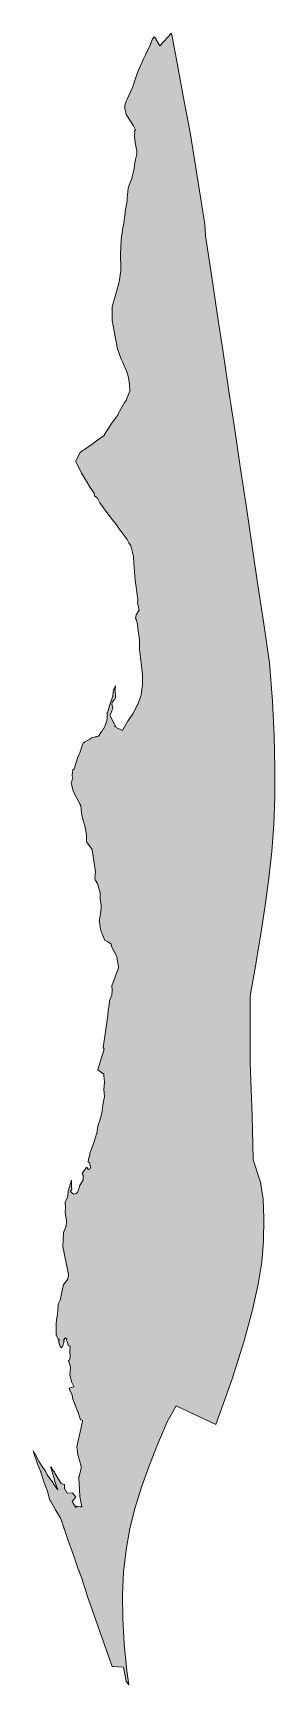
# Model space of a CAD drawing. Extents: x 808185 to 808263, y 9157108 to 9157640.
import ezdxf

# ---------------------------------------------------------------- set-up
doc = ezdxf.new("R2010")
doc.units = 0
doc.header["$MEASUREMENT"] = 0
doc.layers.add('pol_2844', color=100, linetype='Continuous', lineweight=20)

msp = doc.modelspace()

# ---------------------------------------------------------------- hatches: boundary and pattern name
at = {"layer": 'pol_2844'}
msp.add_hatch(color=256, dxfattribs=at).paths.add_polyline_path([(808229.92, 9157639.89), (808231.51, 9157631.37), (808233.71, 9157619.62), (808235.9, 9157607.87), (808237.62, 9157597.16), (808239.33, 9157586.46), (808240.65, 9157578.3), (808240.91, 9157574.6), (808242.78, 9157562.11), (808244.65, 9157549.62), (808246.52, 9157537.12), (808248.39, 9157524.63), (808250.26, 9157512.14), (808252.13, 9157499.65), (808254, 9157487.16), (808255.87, 9157474.67), (808257.74, 9157462.17), (808259.61, 9157449.68), (808261.49, 9157437.19), (808262.38, 9157424.8), (808262.94, 9157413.67), (808263.18, 9157403.5), (808263.13, 9157394.05), (808262.78, 9157385.1), (808262.15, 9157376.43), (808261.25, 9157367.83), (808260.09, 9157359.06), (808258.7, 9157349.92), (808257.07, 9157340.16), (808255.27, 9157329.84), (808255.23, 9157319.36), (808255.2, 9157308.53), (808255.52, 9157299.96), (808255.84, 9157291.4), (808256.2, 9157277.55), (808256.41, 9157276.53), (808258.57, 9157269.97), (808259.43, 9157264.58), (808259.59, 9157258.46), (808259.51, 9157251.06), (808258.94, 9157244.29), (808257.83, 9157237.21), (808256, 9157228.97), (808253.25, 9157218.93), (808249.45, 9157206.73), (808246.01, 9157197.03), (808244.16, 9157192.06), (808237.32, 9157195.27), (808231.47, 9157198.01), (808228.58, 9157192.92), (808225.26, 9157185), (808222.61, 9157178.34), (808220.26, 9157171.82), (808218.24, 9157165.26), (808216.58, 9157158.57), (808215.34, 9157151.68), (808214.54, 9157144.55), (808214.19, 9157137.16), (808214.27, 9157129.47), (808214.75, 9157121.38), (808215.59, 9157112.7), (808216.18, 9157108.18), (808215.39, 9157109.43), (808214.53, 9157113.87), (808210.81, 9157114.17), (808203.07, 9157136.32), (808202.32, 9157138.65), (808202.28, 9157138.77), (808201.36, 9157141.68), (808201.31, 9157141.79), (808201.27, 9157141.91), (808200.11, 9157144.98), (808200.03, 9157145.11), (808198.97, 9157148.36), (808198.91, 9157148.48), (808198.86, 9157148.63), (808197.73, 9157151.8), (808197.67, 9157151.98), (808196.6, 9157154.99), (808196.54, 9157155.13), (808196.5, 9157155.28), (808195.41, 9157158.54), (808195.35, 9157158.69), (808195.28, 9157158.82), (808194.39, 9157161.66), (808194.27, 9157161.86), (808192.8, 9157164.18), (808192.65, 9157164.47), (808192.49, 9157164.79), (808191, 9157167.44), (808190.83, 9157167.69), (808190.73, 9157167.96), (808189.94, 9157170.9), (808189.81, 9157171.11), (808188.91, 9157173.54), (808188.86, 9157173.74), (808188.77, 9157173.97), (808187.96, 9157176.7), (808187.89, 9157176.84), (808187.84, 9157176.96), (808186.78, 9157179.56), (808186.76, 9157179.65), (808185.67, 9157182.76), (808185.66, 9157182.79), (808185.65, 9157182.81), (808185.43, 9157183.63), (808185.77, 9157182.92), (808185.95, 9157182.63), (808187.4, 9157179.99), (808188.37, 9157178.49), (808189.4, 9157176.94), (808189.98, 9157175.84), (808191.75, 9157173.31), (808191.99, 9157172.9), (808193.37, 9157171.03), (808192.54, 9157173.36), (808192.1, 9157174.92), (808191.54, 9157176.74), (808191.16, 9157178.22), (808191.13, 9157178.34), (808191.14, 9157178.42), (808191.14, 9157178.42), (808191.22, 9157178.28), (808191.99, 9157176.94), (808192.36, 9157176.92), (808192.41, 9157176.33), (808193.7, 9157174.2), (808194.49, 9157172.99), (808195.54, 9157172.69), (808195.48, 9157171.4), (808196.44, 9157169.92), (808198.14, 9157170.03), (808199.14, 9157168.64), (808198.05, 9157167.24), (808198.18, 9157167), (808198.33, 9157166.73), (808199.19, 9157165.33), (808199.62, 9157165.72), (808200.55, 9157165.48), (808201.06, 9157165.47), (808201.03, 9157166.05), (808201.03, 9157166.05), (808201.03, 9157166.06), (808201.03, 9157166.06), (808201.03, 9157166.07), (808201.03, 9157166.07), (808201.03, 9157166.07), (808200.43, 9157168.89), (808200.43, 9157168.93), (808200.43, 9157168.93), (808200.18, 9157174.87), (808200.18, 9157174.97), (808200.18, 9157175.06), (808200.18, 9157175.15), (808200.18, 9157175.16), (808200.2, 9157175.25), (808200.21, 9157175.26), (808200.86, 9157178), (808200.87, 9157178.12), (808200.87, 9157178.13), (808200.88, 9157178.37), (808200.88, 9157178.39), (808200.86, 9157178.49), (808200.86, 9157178.5), (808200.84, 9157178.62), (808200.71, 9157179.21), (808200.7, 9157179.22), (808200.46, 9157180.08), (808199.79, 9157182.22), (808199.46, 9157184.82), (808201.29, 9157192.98), (808201.29, 9157193.11), (808201.31, 9157193.23), (808201.34, 9157193.32), (808201.36, 9157193.38), (808200.71, 9157193.5), (808200.71, 9157193.52), (808200.53, 9157193.89), (808199.77, 9157196.23), (808199.77, 9157196.23), (808199.75, 9157196.29), (808198.94, 9157198.22), (808198.91, 9157198.32), (808198.21, 9157200.19), (808197.97, 9157201.34), (808197.95, 9157201.42), (808197.15, 9157203.29), (808197.14, 9157203.32), (808197.07, 9157203.72), (808198.5, 9157204.09), (808198.48, 9157204.22), (808197.81, 9157205.7), (808197.21, 9157208.13), (808197.2, 9157208.15), (808197.45, 9157210.21), (808197.31, 9157211.03), (808196.95, 9157212.24), (808196.74, 9157212.53), (808197.14, 9157212.71), (808197.31, 9157213.66), (808197.3, 9157213.68), (808197.26, 9157215.49), (808197.39, 9157217.18), (808196.75, 9157217.41), (808196.51, 9157218.53), (808196.13, 9157219.21), (808196.28, 9157219.62), (808195.8, 9157219.93), (808195.24, 9157219.18), (808195.41, 9157218.87), (808194.94, 9157217.07), (808194.37, 9157216.67), (808193.99, 9157217.47), (808193.64, 9157218.87), (808193.9, 9157219.18), (808193.45, 9157219.44), (808192.82, 9157220.88), (808192.82, 9157220.93), (808192.88, 9157223.13), (808192.88, 9157224.42), (808192.89, 9157224.56), (808193.12, 9157226.48), (808193.13, 9157226.59), (808193.37, 9157228.66), (808193.52, 9157230.77), (808194.17, 9157232.03), (808195.14, 9157236.63), (808195.15, 9157236.74), (808195.13, 9157236.83), (808196.55, 9157238.76), (808196.81, 9157240.24), (808196.81, 9157240.26), (808195.35, 9157247.66), (808195.34, 9157247.73), (808194.98, 9157249.26), (808194.97, 9157249.39), (808195.18, 9157253.65), (808195.25, 9157253.89), (808195.28, 9157254.03), (808196.08, 9157255.94), (808196.22, 9157257.44), (808196.22, 9157257.48), (808195.73, 9157260.37), (808195.79, 9157260.46), (808195.89, 9157261.7), (808195.75, 9157263.44), (808195.79, 9157263.57), (808196.49, 9157265.2), (808196.71, 9157266.65), (808196.76, 9157267.08), (808196.76, 9157267.1), (808197.82, 9157270.61), (808197.81, 9157268.45), (808197.86, 9157267.69), (808197.51, 9157266.99), (808197.49, 9157266.97), (808198.47, 9157266.19), (808199.3, 9157266.34), (808199.7, 9157266.73), (808200.51, 9157268.87), (808200.49, 9157268.94), (808200.39, 9157269.07), (808200.52, 9157269.15), (808201.54, 9157270.79), (808201.57, 9157272.22), (808201.2, 9157272.82), (808202.58, 9157274.88), (808203.22, 9157274.05), (808203.71, 9157274.26), (808203.84, 9157274.87), (808203.84, 9157274.87), (808203.84, 9157274.88), (808203.57, 9157276.39), (808203.09, 9157276.47), (808203.26, 9157277.37), (808203.65, 9157278.81), (808203.72, 9157279.35), (808203.72, 9157279.35), (808204.39, 9157281.26), (808205.21, 9157283.35), (808205.21, 9157283.39), (808205.86, 9157285.57), (808205.88, 9157285.63), (808206.27, 9157288.02), (808206.28, 9157288.08), (808207.21, 9157290.88), (808207.22, 9157290.89), (808207.69, 9157292.86), (808207.69, 9157292.89), (808207.97, 9157295.68), (808208.39, 9157297.53), (808208.41, 9157297.56), (808208.41, 9157297.59), (808208.2, 9157299.8), (808208.41, 9157302.2), (808208.17, 9157304.38), (808208.18, 9157304.46), (808208.18, 9157304.52), (808208.19, 9157304.57), (808208.2, 9157304.64), (808208.21, 9157304.75), (808206.23, 9157306.15), (808206.24, 9157306.23), (808206.24, 9157306.28), (808208.24, 9157312.79), (808207.95, 9157313.39), (808209.42, 9157323.67), (808209.62, 9157325.46), (808209.89, 9157326.9), (808209.95, 9157328.46), (808210.71, 9157330.24), (808210.87, 9157331.83), (808210.79, 9157333.18), (808212.86, 9157338.95), (808212.86, 9157339.03), (808212.86, 9157339.12), (808212.86, 9157339.2), (808212.36, 9157342.45), (808212.34, 9157342.58), (808212.33, 9157342.69), (808210.64, 9157345.86), (808210.5, 9157346.67), (808209.34, 9157347.51), (808208.46, 9157347.85), (808207.65, 9157349.94), (808207.43, 9157350.37), (808207.08, 9157351.49), (808206.74, 9157353.96), (808206.72, 9157353.98), (808206.71, 9157354.02), (808206.72, 9157354.05), (808207.16, 9157356.95), (808207.36, 9157358.92), (808207.29, 9157359.02), (808207.02, 9157361.21), (808207.04, 9157362.85), (808206.98, 9157363), (808206.96, 9157363.18), (808206.09, 9157366.13), (808205.44, 9157367.34), (808205.27, 9157367.72), (808205.46, 9157369.88), (808204.57, 9157376.21), (808204.48, 9157376.8), (808204.41, 9157377.11), (808202.62, 9157379.53), (808202.63, 9157379.77), (808202.56, 9157380.01), (808202.58, 9157381.69), (808202.25, 9157383.74), (808202.18, 9157384.02), (808202.21, 9157384.29), (808201.58, 9157386.39), (808201.02, 9157388.65), (808200.8, 9157391.3), (808200.54, 9157391.61), (808199.39, 9157393.85), (808198.38, 9157395.7), (808198.29, 9157396.02), (808197.76, 9157397.98), (808197.68, 9157398.27), (808198.2, 9157400.32), (808198.06, 9157400.6), (808197.98, 9157400.81), (808197.96, 9157400.97), (808198.24, 9157402.71), (808198.69, 9157403.07), (808199.82, 9157406.79), (808200.58, 9157408.48), (808201.11, 9157410.24), (808201.16, 9157410.56), (808201.58, 9157411.34), (808201.97, 9157411.64), (808203.65, 9157412.58), (808203.92, 9157412.78), (808204.19, 9157413), (808204.5, 9157413.17), (808205.59, 9157413.31), (808205.75, 9157413.49), (808206.48, 9157413.53), (808207.48, 9157415.05), (808207.53, 9157415.11), (808208.11, 9157416), (808208.19, 9157416.09), (808208.66, 9157417.28), (808208.94, 9157417.98), (808208.96, 9157418.04), (808209, 9157418.09), (808209.27, 9157419.29), (808209.3, 9157419.33), (808209.29, 9157421.05), (808209.37, 9157421.21), (808209.68, 9157422.2), (808210.16, 9157423.74), (808210.21, 9157423.89), (808210.37, 9157424.4), (808210.76, 9157425.62), (808210.82, 9157425.77), (808211.05, 9157426.47), (808211.21, 9157427.69), (808211.3, 9157428.4), (808211.32, 9157428.47), (808211.48, 9157428.81), (808211.5, 9157428.89), (808211.93, 9157429.74), (808211.93, 9157429.75), (808211.93, 9157429.75), (808211.82, 9157428.22), (808211.85, 9157427.68), (808211.89, 9157426.88), (808211.98, 9157425.86), (808211.67, 9157425.49), (808210.91, 9157424.54), (808210.91, 9157424.19), (808210.74, 9157423.99), (808210.88, 9157423.4), (808211.02, 9157422.57), (808210.38, 9157420.86), (808210.36, 9157420.72), (808210.13, 9157420.28), (808211.95, 9157416.78), (808211.62, 9157416.73), (808211.99, 9157416.57), (808212.14, 9157416.38), (808214.15, 9157415.4), (808214.17, 9157415.43), (808214.17, 9157415.43), (808215.82, 9157418.28), (808215.85, 9157418.35), (808217.51, 9157420.77), (808217.61, 9157420.94), (808219.03, 9157423.61), (808219.11, 9157423.76), (808220.06, 9157426.59), (808220.16, 9157426.77), (808220.5, 9157429.42), (808220.58, 9157429.71), (808220.62, 9157429.91), (808220.64, 9157432.75), (808220.59, 9157433.14), (808220.57, 9157433.39), (808220.21, 9157437.09), (808220.17, 9157437.19), (808220.13, 9157437.46), (808220.14, 9157437.53), (808220.11, 9157437.93), (808219.71, 9157440.72), (808219.67, 9157441.34), (808219.68, 9157443.94), (808219.6, 9157444.8), (808219.45, 9157445.92), (808219.08, 9157448.24), (808219, 9157449.53), (808218.7, 9157450.87), (808218.34, 9157451.48), (808218.54, 9157452.67), (808219.52, 9157454.1), (808219.05, 9157456.53), (808219.13, 9157457.02), (808219.1, 9157457.52), (808218.69, 9157460.71), (808218.59, 9157461.56), (808218.2, 9157463.64), (808218.11, 9157465.29), (808217.99, 9157466.21), (808217.91, 9157468.2), (808217.85, 9157469.03), (808217.68, 9157471.36), (808217.53, 9157472.25), (808216.83, 9157474.84), (808216.22, 9157475.85), (808215.67, 9157476.89), (808212.79, 9157480.77), (808212.26, 9157481.63), (808210.94, 9157483.22), (808209.87, 9157484.64), (808208.79, 9157485.94), (808208.04, 9157487.04), (808206.92, 9157488.66), (808206.16, 9157490.17), (808205.23, 9157490.89), (808205.03, 9157491.74), (808203.77, 9157493.66), (808203.01, 9157494.92), (808201.81, 9157496.79), (808201.01, 9157498.23), (808200.14, 9157500.05), (808199.18, 9157501.85), (808199.14, 9157501.92), (808199.13, 9157502.11), (808199.19, 9157502.19), (808199.44, 9157502.6), (808200.61, 9157504.85), (808201.31, 9157505.47), (808201.94, 9157505.82), (808204.72, 9157507.8), (808205.04, 9157508.07), (808208.34, 9157510.46), (808208.41, 9157510.65), (808210.68, 9157514.2), (808211.62, 9157515.48), (808212.56, 9157516.77), (808212.66, 9157516.9), (808212.71, 9157517.06), (808214.79, 9157520.96), (808215.32, 9157521.64), (808215.63, 9157522.6), (808216.53, 9157524.64), (808216.45, 9157526.74), (808216.09, 9157529.04), (808215.54, 9157530.86), (808214.16, 9157534.07), (808213.73, 9157534.91), (808212.49, 9157538.6), (808212.48, 9157538.62), (808212.48, 9157538.65), (808212.14, 9157540.51), (808211.75, 9157542.64), (808211.75, 9157542.71), (808211.18, 9157545.69), (808210.87, 9157547.31), (808210.87, 9157547.33), (808210.86, 9157547.63), (808210.82, 9157551.41), (808210.82, 9157551.81), (808211.85, 9157555.23), (808211.94, 9157555.52), (808211.94, 9157555.52), (808211.94, 9157555.55), (808213.03, 9157559.34), (808213.09, 9157559.79), (808213.61, 9157563.36), (808213.65, 9157563.93), (808213.5, 9157568.75), (808213.52, 9157568.84), (808213.78, 9157573.28), (808213.8, 9157573.33), (808214.32, 9157577.29), (808214.46, 9157577.95), (808215.01, 9157582.01), (808215, 9157582.48), (808215.7, 9157586.03), (808215.72, 9157586.74), (808216.02, 9157589.96), (808216.16, 9157590.37), (808217.14, 9157593.11), (808217.94, 9157596.26), (808217.95, 9157596.36), (808218.05, 9157597.15), (808218.05, 9157597.15), (808218.04, 9157597.15), (808218.04, 9157597.24), (808218.04, 9157597.56), (808218.38, 9157599.22), (808218.58, 9157600.04), (808218.75, 9157600.68), (808218.72, 9157601.16), (808218.75, 9157601.29), (808218.78, 9157601.67), (808218.8, 9157602.01), (808218.8, 9157602.06), (808218.71, 9157602.45), (808218.26, 9157604.61), (808218.05, 9157606.59), (808218.09, 9157607.12), (808218.11, 9157607.7), (808218.02, 9157608.34), (808218.2, 9157608.58), (808218.32, 9157608.74), (808218.33, 9157608.74), (808218.33, 9157608.74), (808217.74, 9157609.99), (808215.55, 9157613.39), (808215.32, 9157613.62), (808215.24, 9157614.17), (808214.94, 9157615.52), (808214.9, 9157615.78), (808214.98, 9157616.65), (808215.41, 9157617.99), (808215.53, 9157618.43), (808217.45, 9157622.59), (808217.65, 9157623.05), (808219.03, 9157627.18), (808219.39, 9157628.15), (808221.05, 9157631.81), (808221.55, 9157632.86), (808223.04, 9157636.04), (808223.78, 9157638.01), (808224.4, 9157638.7), (808224.86, 9157638.08), (808224.92, 9157637.89), (808226.21, 9157635.78)], flags=0)

# ---------------------------------------------------------------- linework, layer by layer
at = {"layer": 'pol_2844', "elevation": 2844}
msp.add_lwpolyline([(808229.92, 9157639.89), (808231.51, 9157631.37), (808233.71, 9157619.62), (808235.9, 9157607.87), (808237.62, 9157597.16), (808239.33, 9157586.46), (808240.65, 9157578.3), (808240.91, 9157574.6), (808242.78, 9157562.11), (808244.65, 9157549.62), (808246.52, 9157537.12), (808248.39, 9157524.63), (808250.26, 9157512.14), (808252.13, 9157499.65), (808254, 9157487.16), (808255.87, 9157474.67), (808257.74, 9157462.17), (808259.61, 9157449.68), (808261.49, 9157437.19), (808262.38, 9157424.8), (808262.94, 9157413.67), (808263.18, 9157403.5), (808263.13, 9157394.05), (808262.78, 9157385.1), (808262.15, 9157376.43), (808261.25, 9157367.83), (808260.09, 9157359.06), (808258.7, 9157349.92), (808257.07, 9157340.16), (808255.27, 9157329.84), (808255.23, 9157319.36), (808255.2, 9157308.53), (808255.52, 9157299.96), (808255.84, 9157291.4), (808256.2, 9157277.55), (808256.41, 9157276.53), (808258.57, 9157269.97), (808259.43, 9157264.58), (808259.59, 9157258.46), (808259.51, 9157251.06), (808258.94, 9157244.29), (808257.83, 9157237.21), (808256, 9157228.97), (808253.25, 9157218.93), (808249.45, 9157206.73), (808246.01, 9157197.03), (808244.16, 9157192.06), (808237.32, 9157195.27), (808231.47, 9157198.01), (808228.58, 9157192.92), (808225.26, 9157185), (808222.61, 9157178.34), (808220.26, 9157171.82), (808218.24, 9157165.26), (808216.58, 9157158.57), (808215.34, 9157151.68), (808214.54, 9157144.55), (808214.19, 9157137.16), (808214.27, 9157129.47), (808214.75, 9157121.38), (808215.59, 9157112.7), (808216.18, 9157108.18), (808215.39, 9157109.43), (808214.53, 9157113.87), (808210.81, 9157114.17), (808203.07, 9157136.32), (808202.32, 9157138.65), (808202.28, 9157138.77), (808201.36, 9157141.68), (808201.31, 9157141.79), (808201.27, 9157141.91), (808200.11, 9157144.98), (808200.03, 9157145.11), (808198.97, 9157148.36), (808198.91, 9157148.48), (808198.86, 9157148.63), (808197.73, 9157151.8), (808197.67, 9157151.98), (808196.6, 9157154.99), (808196.54, 9157155.13), (808196.5, 9157155.28), (808195.41, 9157158.54), (808195.35, 9157158.69), (808195.28, 9157158.82), (808194.39, 9157161.66), (808194.27, 9157161.86), (808192.8, 9157164.18), (808192.65, 9157164.47), (808192.49, 9157164.79), (808191, 9157167.44), (808190.83, 9157167.69), (808190.73, 9157167.96), (808189.94, 9157170.9), (808189.81, 9157171.11), (808188.91, 9157173.54), (808188.86, 9157173.74), (808188.77, 9157173.97), (808187.96, 9157176.7), (808187.89, 9157176.84), (808187.84, 9157176.96), (808186.78, 9157179.56), (808186.76, 9157179.65), (808185.67, 9157182.76), (808185.66, 9157182.79), (808185.65, 9157182.81), (808185.43, 9157183.63), (808185.77, 9157182.92), (808185.95, 9157182.63), (808187.4, 9157179.99), (808188.37, 9157178.49), (808189.4, 9157176.94), (808189.98, 9157175.84), (808191.75, 9157173.31), (808191.99, 9157172.9), (808193.37, 9157171.03), (808192.54, 9157173.36), (808192.1, 9157174.92), (808191.54, 9157176.74), (808191.16, 9157178.22), (808191.13, 9157178.34), (808191.14, 9157178.42), (808191.14, 9157178.42), (808191.22, 9157178.28), (808191.99, 9157176.94), (808192.36, 9157176.92), (808192.41, 9157176.33), (808193.7, 9157174.2), (808194.49, 9157172.99), (808195.54, 9157172.69), (808195.48, 9157171.4), (808196.44, 9157169.92), (808198.14, 9157170.03), (808199.14, 9157168.64), (808198.05, 9157167.24), (808198.18, 9157167), (808198.33, 9157166.73), (808199.19, 9157165.33), (808199.62, 9157165.72), (808200.55, 9157165.48), (808201.06, 9157165.47), (808201.03, 9157166.05), (808201.03, 9157166.05), (808201.03, 9157166.06), (808201.03, 9157166.06), (808201.03, 9157166.07), (808201.03, 9157166.07), (808201.03, 9157166.07), (808200.43, 9157168.89), (808200.43, 9157168.93), (808200.43, 9157168.93), (808200.18, 9157174.87), (808200.18, 9157174.97), (808200.18, 9157175.06), (808200.18, 9157175.15), (808200.18, 9157175.16), (808200.2, 9157175.25), (808200.21, 9157175.26), (808200.86, 9157178), (808200.87, 9157178.12), (808200.87, 9157178.13), (808200.88, 9157178.37), (808200.88, 9157178.39), (808200.86, 9157178.49), (808200.86, 9157178.5), (808200.84, 9157178.62), (808200.71, 9157179.21), (808200.7, 9157179.22), (808200.46, 9157180.08), (808199.79, 9157182.22), (808199.46, 9157184.82), (808201.29, 9157192.98), (808201.29, 9157193.11), (808201.31, 9157193.23), (808201.34, 9157193.32), (808201.36, 9157193.38), (808200.71, 9157193.5), (808200.71, 9157193.52), (808200.53, 9157193.89), (808199.77, 9157196.23), (808199.77, 9157196.23), (808199.75, 9157196.29), (808198.94, 9157198.22), (808198.91, 9157198.32), (808198.21, 9157200.19), (808197.97, 9157201.34), (808197.95, 9157201.42), (808197.15, 9157203.29), (808197.14, 9157203.32), (808197.07, 9157203.72), (808198.5, 9157204.09), (808198.48, 9157204.22), (808197.81, 9157205.7), (808197.21, 9157208.13), (808197.2, 9157208.15), (808197.45, 9157210.21), (808197.31, 9157211.03), (808196.95, 9157212.24), (808196.74, 9157212.53), (808197.14, 9157212.71), (808197.31, 9157213.66), (808197.3, 9157213.68), (808197.26, 9157215.49), (808197.39, 9157217.18), (808196.75, 9157217.41), (808196.51, 9157218.53), (808196.13, 9157219.21), (808196.28, 9157219.62), (808195.8, 9157219.93), (808195.24, 9157219.18), (808195.41, 9157218.87), (808194.94, 9157217.07), (808194.37, 9157216.67), (808193.99, 9157217.47), (808193.64, 9157218.87), (808193.9, 9157219.18), (808193.45, 9157219.44), (808192.82, 9157220.88), (808192.82, 9157220.93), (808192.88, 9157223.13), (808192.88, 9157224.42), (808192.89, 9157224.56), (808193.12, 9157226.48), (808193.13, 9157226.59), (808193.37, 9157228.66), (808193.52, 9157230.77), (808194.17, 9157232.03), (808195.14, 9157236.63), (808195.15, 9157236.74), (808195.13, 9157236.83), (808196.55, 9157238.76), (808196.81, 9157240.24), (808196.81, 9157240.26), (808195.35, 9157247.66), (808195.34, 9157247.73), (808194.98, 9157249.26), (808194.97, 9157249.39), (808195.18, 9157253.65), (808195.25, 9157253.89), (808195.28, 9157254.03), (808196.08, 9157255.94), (808196.22, 9157257.44), (808196.22, 9157257.48), (808195.73, 9157260.37), (808195.79, 9157260.46), (808195.89, 9157261.7), (808195.75, 9157263.44), (808195.79, 9157263.57), (808196.49, 9157265.2), (808196.71, 9157266.65), (808196.76, 9157267.08), (808196.76, 9157267.1), (808197.82, 9157270.61), (808197.81, 9157268.45), (808197.86, 9157267.69), (808197.51, 9157266.99), (808197.49, 9157266.97), (808198.47, 9157266.19), (808199.3, 9157266.34), (808199.7, 9157266.73), (808200.51, 9157268.87), (808200.49, 9157268.94), (808200.39, 9157269.07), (808200.52, 9157269.15), (808201.54, 9157270.79), (808201.57, 9157272.22), (808201.2, 9157272.82), (808202.58, 9157274.88), (808203.22, 9157274.05), (808203.71, 9157274.26), (808203.84, 9157274.87), (808203.84, 9157274.87), (808203.84, 9157274.88), (808203.57, 9157276.39), (808203.09, 9157276.47), (808203.26, 9157277.37), (808203.65, 9157278.81), (808203.72, 9157279.35), (808203.72, 9157279.35), (808204.39, 9157281.26), (808205.21, 9157283.35), (808205.21, 9157283.39), (808205.86, 9157285.57), (808205.88, 9157285.63), (808206.27, 9157288.02), (808206.28, 9157288.08), (808207.21, 9157290.88), (808207.22, 9157290.89), (808207.69, 9157292.86), (808207.69, 9157292.89), (808207.97, 9157295.68), (808208.39, 9157297.53), (808208.41, 9157297.56), (808208.41, 9157297.59), (808208.2, 9157299.8), (808208.41, 9157302.2), (808208.17, 9157304.38), (808208.18, 9157304.46), (808208.18, 9157304.52), (808208.19, 9157304.57), (808208.2, 9157304.64), (808208.21, 9157304.75), (808206.23, 9157306.15), (808206.24, 9157306.23), (808206.24, 9157306.28), (808208.24, 9157312.79), (808207.95, 9157313.39), (808209.42, 9157323.67), (808209.62, 9157325.46), (808209.89, 9157326.9), (808209.95, 9157328.46), (808210.71, 9157330.24), (808210.87, 9157331.83), (808210.79, 9157333.18), (808212.86, 9157338.95), (808212.86, 9157339.03), (808212.86, 9157339.12), (808212.86, 9157339.2), (808212.36, 9157342.45), (808212.34, 9157342.58), (808212.33, 9157342.69), (808210.64, 9157345.86), (808210.5, 9157346.67), (808209.34, 9157347.51), (808208.46, 9157347.85), (808207.65, 9157349.94), (808207.43, 9157350.37), (808207.08, 9157351.49), (808206.74, 9157353.96), (808206.72, 9157353.98), (808206.71, 9157354.02), (808206.72, 9157354.05), (808207.16, 9157356.95), (808207.36, 9157358.92), (808207.29, 9157359.02), (808207.02, 9157361.21), (808207.04, 9157362.85), (808206.98, 9157363), (808206.96, 9157363.18), (808206.09, 9157366.13), (808205.44, 9157367.34), (808205.27, 9157367.72), (808205.46, 9157369.88), (808204.57, 9157376.21), (808204.48, 9157376.8), (808204.41, 9157377.11), (808202.62, 9157379.53), (808202.63, 9157379.77), (808202.56, 9157380.01), (808202.58, 9157381.69), (808202.25, 9157383.74), (808202.18, 9157384.02), (808202.21, 9157384.29), (808201.58, 9157386.39), (808201.02, 9157388.65), (808200.8, 9157391.3), (808200.54, 9157391.61), (808199.39, 9157393.85), (808198.38, 9157395.7), (808198.29, 9157396.02), (808197.76, 9157397.98), (808197.68, 9157398.27), (808198.2, 9157400.32), (808198.06, 9157400.6), (808197.98, 9157400.81), (808197.96, 9157400.97), (808198.24, 9157402.71), (808198.69, 9157403.07), (808199.82, 9157406.79), (808200.58, 9157408.48), (808201.11, 9157410.24), (808201.16, 9157410.56), (808201.58, 9157411.34), (808201.97, 9157411.64), (808203.65, 9157412.58), (808203.92, 9157412.78), (808204.19, 9157413), (808204.5, 9157413.17), (808205.59, 9157413.31), (808205.75, 9157413.49), (808206.48, 9157413.53), (808207.48, 9157415.05), (808207.53, 9157415.11), (808208.11, 9157416), (808208.19, 9157416.09), (808208.66, 9157417.28), (808208.94, 9157417.98), (808208.96, 9157418.04), (808209, 9157418.09), (808209.27, 9157419.29), (808209.3, 9157419.33), (808209.29, 9157421.05), (808209.37, 9157421.21), (808209.68, 9157422.2), (808210.16, 9157423.74), (808210.21, 9157423.89), (808210.37, 9157424.4), (808210.76, 9157425.62), (808210.82, 9157425.77), (808211.05, 9157426.47), (808211.21, 9157427.69), (808211.3, 9157428.4), (808211.32, 9157428.47), (808211.48, 9157428.81), (808211.5, 9157428.89), (808211.93, 9157429.74), (808211.93, 9157429.75), (808211.93, 9157429.75), (808211.82, 9157428.22), (808211.85, 9157427.68), (808211.89, 9157426.88), (808211.98, 9157425.86), (808211.67, 9157425.49), (808210.91, 9157424.54), (808210.91, 9157424.19), (808210.74, 9157423.99), (808210.88, 9157423.4), (808211.02, 9157422.57), (808210.38, 9157420.86), (808210.36, 9157420.72), (808210.13, 9157420.28), (808211.95, 9157416.78), (808211.62, 9157416.73), (808211.99, 9157416.57), (808212.14, 9157416.38), (808214.15, 9157415.4), (808214.17, 9157415.43), (808214.17, 9157415.43), (808215.82, 9157418.28), (808215.85, 9157418.35), (808217.51, 9157420.77), (808217.61, 9157420.94), (808219.03, 9157423.61), (808219.11, 9157423.76), (808220.06, 9157426.59), (808220.16, 9157426.77), (808220.5, 9157429.42), (808220.58, 9157429.71), (808220.62, 9157429.91), (808220.64, 9157432.75), (808220.59, 9157433.14), (808220.57, 9157433.39), (808220.21, 9157437.09), (808220.17, 9157437.19), (808220.13, 9157437.46), (808220.14, 9157437.53), (808220.11, 9157437.93), (808219.71, 9157440.72), (808219.67, 9157441.34), (808219.68, 9157443.94), (808219.6, 9157444.8), (808219.45, 9157445.92), (808219.08, 9157448.24), (808219, 9157449.53), (808218.7, 9157450.87), (808218.34, 9157451.48), (808218.54, 9157452.67), (808219.52, 9157454.1), (808219.05, 9157456.53), (808219.13, 9157457.02), (808219.1, 9157457.52), (808218.69, 9157460.71), (808218.59, 9157461.56), (808218.2, 9157463.64), (808218.11, 9157465.29), (808217.99, 9157466.21), (808217.91, 9157468.2), (808217.85, 9157469.03), (808217.68, 9157471.36), (808217.53, 9157472.25), (808216.83, 9157474.84), (808216.22, 9157475.85), (808215.67, 9157476.89), (808212.79, 9157480.77), (808212.26, 9157481.63), (808210.94, 9157483.22), (808209.87, 9157484.64), (808208.79, 9157485.94), (808208.04, 9157487.04), (808206.92, 9157488.66), (808206.16, 9157490.17), (808205.23, 9157490.89), (808205.03, 9157491.74), (808203.77, 9157493.66), (808203.01, 9157494.92), (808201.81, 9157496.79), (808201.01, 9157498.23), (808200.14, 9157500.05), (808199.18, 9157501.85), (808199.14, 9157501.92), (808199.13, 9157502.11), (808199.19, 9157502.19), (808199.44, 9157502.6), (808200.61, 9157504.85), (808201.31, 9157505.47), (808201.94, 9157505.82), (808204.72, 9157507.8), (808205.04, 9157508.07), (808208.34, 9157510.46), (808208.41, 9157510.65), (808210.68, 9157514.2), (808211.62, 9157515.48), (808212.56, 9157516.77), (808212.66, 9157516.9), (808212.71, 9157517.06), (808214.79, 9157520.96), (808215.32, 9157521.64), (808215.63, 9157522.6), (808216.53, 9157524.64), (808216.45, 9157526.74), (808216.09, 9157529.04), (808215.54, 9157530.86), (808214.16, 9157534.07), (808213.73, 9157534.91), (808212.49, 9157538.6), (808212.48, 9157538.62), (808212.48, 9157538.65), (808212.14, 9157540.51), (808211.75, 9157542.64), (808211.75, 9157542.71), (808211.18, 9157545.69), (808210.87, 9157547.31), (808210.87, 9157547.33), (808210.86, 9157547.63), (808210.82, 9157551.41), (808210.82, 9157551.81), (808211.85, 9157555.23), (808211.94, 9157555.52), (808211.94, 9157555.52), (808211.94, 9157555.55), (808213.03, 9157559.34), (808213.09, 9157559.79), (808213.61, 9157563.36), (808213.65, 9157563.93), (808213.5, 9157568.75), (808213.52, 9157568.84), (808213.78, 9157573.28), (808213.8, 9157573.33), (808214.32, 9157577.29), (808214.46, 9157577.95), (808215.01, 9157582.01), (808215, 9157582.48), (808215.7, 9157586.03), (808215.72, 9157586.74), (808216.02, 9157589.96), (808216.16, 9157590.37), (808217.14, 9157593.11), (808217.94, 9157596.26), (808217.95, 9157596.36), (808218.05, 9157597.15), (808218.05, 9157597.15), (808218.04, 9157597.15), (808218.04, 9157597.24), (808218.04, 9157597.56), (808218.38, 9157599.22), (808218.58, 9157600.04), (808218.75, 9157600.68), (808218.72, 9157601.16), (808218.75, 9157601.29), (808218.78, 9157601.67), (808218.8, 9157602.01), (808218.8, 9157602.06), (808218.71, 9157602.45), (808218.26, 9157604.61), (808218.05, 9157606.59), (808218.09, 9157607.12), (808218.11, 9157607.7), (808218.02, 9157608.34), (808218.2, 9157608.58), (808218.32, 9157608.74), (808218.33, 9157608.74), (808218.33, 9157608.74), (808217.74, 9157609.99), (808215.55, 9157613.39), (808215.32, 9157613.62), (808215.24, 9157614.17), (808214.94, 9157615.52), (808214.9, 9157615.78), (808214.98, 9157616.65), (808215.41, 9157617.99), (808215.53, 9157618.43), (808217.45, 9157622.59), (808217.65, 9157623.05), (808219.03, 9157627.18), (808219.39, 9157628.15), (808221.05, 9157631.81), (808221.55, 9157632.86), (808223.04, 9157636.04), (808223.78, 9157638.01), (808224.4, 9157638.7), (808224.86, 9157638.08), (808224.92, 9157637.89), (808226.21, 9157635.78)], close=True, dxfattribs=at)

doc.saveas('drawing.dxf')
